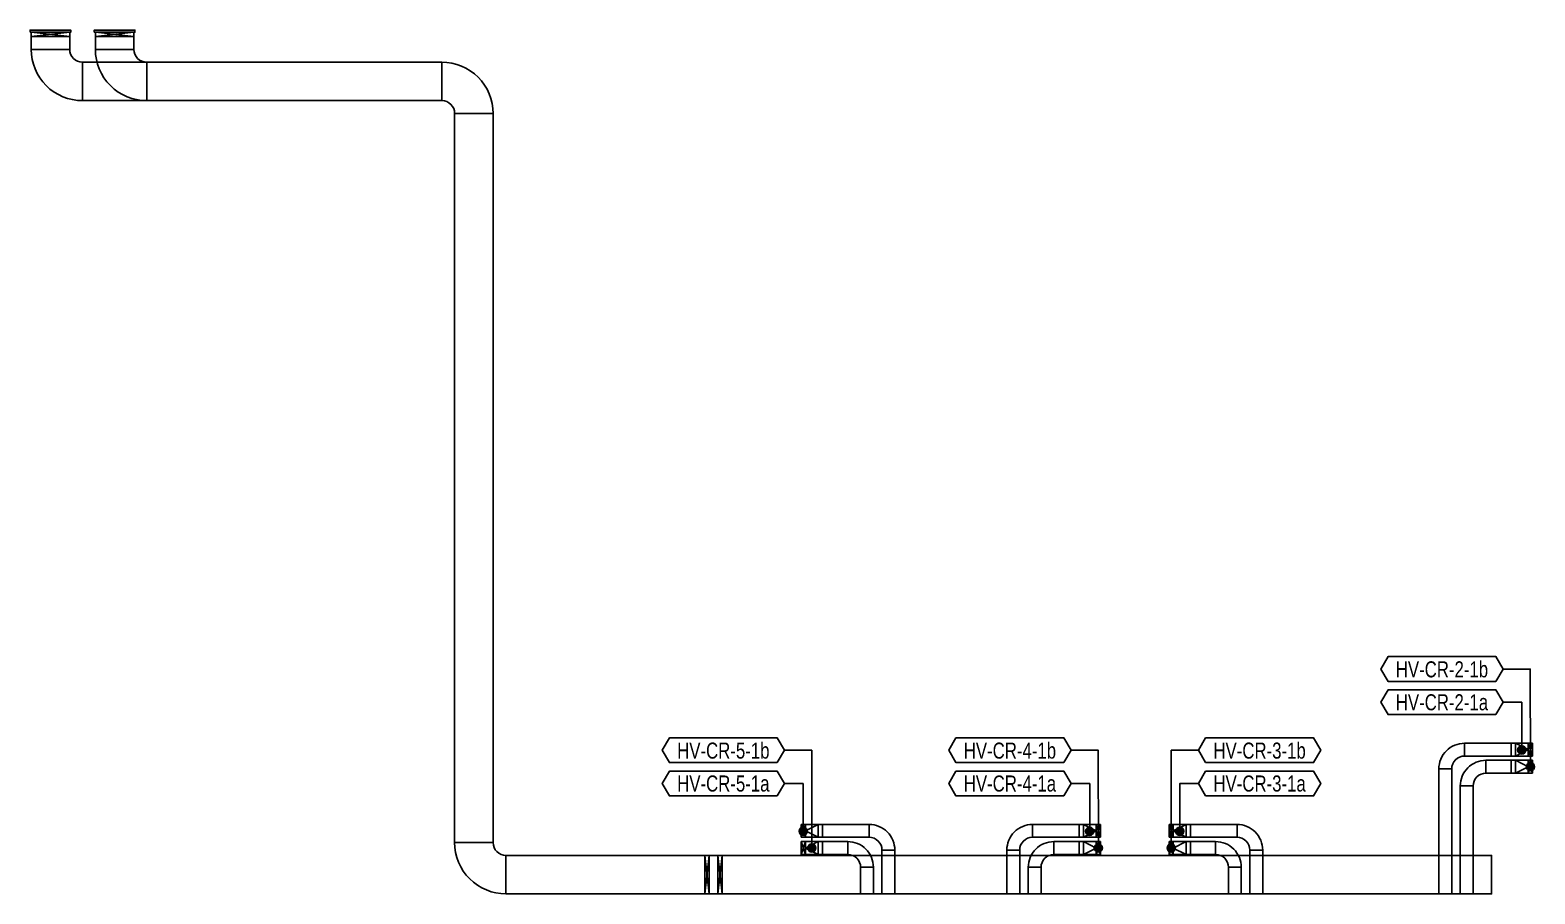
# Model space of a CAD drawing. Header units: millimetres. Extents: x 28900 to 374841, y -351975 to 849955.
# Drawn here: x 92829 to 128008, y 829757 to 849955 of the extents above; entities that cross this region are included whole.
import ezdxf
from ezdxf.enums import TextEntityAlignment as Align

# ---------------------------------------------------------------- set-up
doc = ezdxf.new("R2010")
doc.units = ezdxf.units.MM
doc.header["$LTSCALE"] = 150
for name, color, linetype in [('-----26 Electrical Cable Tray_HV_UT A', 1, 'Continuous'), ('-----26 Electrical Cable Tray_HV_UT B', 71, 'Continuous'), ('-----99 Cable Schedule', 2, 'Continuous')]:
    doc.layers.add(name, color=color, linetype=linetype)
doc.styles.add('ELEC', font='Dotum.ttf')

# ---------------------------------------------------------------- blocks, each defined once
blk = doc.blocks.new('A$550585017316')
at = {"color": 0}
for p, q in [((400, 300), (0, 300)), ((0, 300), (0, 0)), ((0, 0), (400, 0)), ((500, 300), (400, 300)), ((400, 0), (500, 0)), ((500, 0), (500, 300))]:
    blk.add_line(p, q, dxfattribs=at)
at = {"color": 8}
for p, q in [((100, 0), (0, 300)), ((0, 0), (100, 300)), ((100, 150), (400, 300)), ((100, 300), (100, 0)), ((100, 150), (400, 0)), ((400, 0), (400, 300))]:
    blk.add_line(p, q, dxfattribs=at)
blk = doc.blocks.new('A$C9a0ab699')
h = blk.add_hatch(color=0)
edge = h.paths.add_edge_path()
edge.add_arc((64, 64), 64, 720, 1080, ccw=False)
at = {"color": 0}
blk.add_circle((64, 64), 64, dxfattribs=at)

msp = doc.modelspace()

# ---------------------------------------------------------------- linework, layer by layer
at = {"layer": '-----26 Electrical Cable Tray_HV_UT A', "elevation": 0}
for points in [[(92854, 849905), (92854, 849805), (93754, 849805), (93754, 849905)], [(93754, 849505), (93754, 849905), (92854, 849905), (92854, 849505)], [(94054, 848305), (102454, 848305), (102454, 849205), (94054, 849205)], [(103654, 830957), (103654, 848005), (102754, 848005), (102754, 830957)], [(127454, 833280), (126363, 833280), (126363, 832980), (127454, 832980)], [(126063, 829757), (126063, 832680), (125763, 832680), (125763, 829757)], [(117354, 831380), (116263, 831380), (116263, 831080), (117354, 831080)], [(103954, 829757), (126997, 829757), (126997, 830657), (103954, 830657)], [(109004, 829757), (109004, 830657), (108904, 830657), (108904, 829757)], [(115963, 829757), (115963, 830780), (115663, 830780), (115663, 829757)]]:
    msp.add_lwpolyline(points, close=True, dxfattribs=at)
for points in [[(93754, 849905), (92854, 849805)], [(92854, 849905), (93754, 849805)], [(108904, 830657), (109004, 829757)], [(109004, 830657), (108904, 829757)]]:
    msp.add_lwpolyline(points, dxfattribs=at)
for points in [[(94054, 849205), (94054, 849205, -0.414214), (93754, 849505), (93754, 849505), (92854, 849505, 0.414214), (94054, 848305)], [(102454, 848305), (102454, 848305, -0.414214), (102754, 848005), (102754, 848005), (103654, 848005, 0.414214), (102454, 849205)], [(126063, 832680), (126063, 832680, -0.414214), (126363, 832980), (126363, 832980), (126363, 833280, 0.414214), (125763, 832680)], [(115963, 830780), (115963, 830780, -0.414214), (116263, 831080), (116263, 831080), (116263, 831380, 0.414214), (115663, 830780)], [(103954, 830657), (103954, 830657, -0.414214), (103654, 830957), (103654, 830957), (102754, 830957, 0.414214), (103954, 829757)]]:
    msp.add_lwpolyline(points, format="xyb", close=True, dxfattribs=at)
at = {"layer": '-----26 Electrical Cable Tray_HV_UT A'}
for points in [[(111354, 831380), (112444, 831380), (112444, 831080), (111354, 831080)], [(119954, 831380), (121044, 831380), (121044, 831080), (119954, 831080)], [(112744, 829757), (112744, 830780), (113044, 830780), (113044, 829757)], [(121344, 829757), (121344, 830780), (121644, 830780), (121644, 829757)]]:
    msp.add_lwpolyline(points, close=True, dxfattribs=at)
for points in [[(112744, 830780), (112744, 830780, 0.414214), (112444, 831080), (112444, 831080), (112444, 831380, -0.414214), (113044, 830780)], [(121344, 830780), (121344, 830780, 0.414214), (121044, 831080), (121044, 831080), (121044, 831380, -0.414214), (121644, 830780)]]:
    msp.add_lwpolyline(points, format="xyb", close=True, dxfattribs=at)
at = {"layer": '-----26 Electrical Cable Tray_HV_UT B', "elevation": 0}
for points in [[(94354, 849905), (94354, 849805), (95254, 849805), (95254, 849905)], [(95254, 849505), (95254, 849905), (94354, 849905), (94354, 849505)], [(95554, 848305), (102454, 848305), (102454, 849205), (95554, 849205)], [(103654, 830957), (103654, 848005), (102754, 848005), (102754, 830957)], [(127454, 832880), (126863, 832880), (126863, 832580), (127454, 832580)], [(126563, 829757), (126563, 832280), (126263, 832280), (126263, 829757)], [(117354, 830980), (116763, 830980), (116763, 830680), (117354, 830680)], [(103954, 829757), (126997, 829757), (126997, 830657), (103954, 830657)], [(108704, 829757), (108704, 830657), (108604, 830657), (108604, 829757)], [(116463, 829757), (116463, 830380), (116163, 830380), (116163, 829757)]]:
    msp.add_lwpolyline(points, close=True, dxfattribs=at)
for points in [[(95254, 849905), (94354, 849805)], [(94354, 849905), (95254, 849805)], [(108604, 830657), (108704, 829757)], [(108704, 830657), (108604, 829757)]]:
    msp.add_lwpolyline(points, dxfattribs=at)
for points in [[(95554, 849205), (95554, 849205, -0.414214), (95254, 849505), (95254, 849505), (94354, 849505, 0.414214), (95554, 848305)], [(102454, 848305), (102454, 848305, -0.414214), (102754, 848005), (102754, 848005), (103654, 848005, 0.414214), (102454, 849205)], [(126563, 832280), (126563, 832280, -0.414214), (126863, 832580), (126863, 832580), (126863, 832880, 0.414214), (126263, 832280)], [(103954, 830657), (103954, 830657, -0.414214), (103654, 830957), (103654, 830957), (102754, 830957, 0.414214), (103954, 829757)], [(116463, 830380), (116463, 830380, -0.414214), (116763, 830680), (116763, 830680), (116763, 830980, 0.414214), (116163, 830380)]]:
    msp.add_lwpolyline(points, format="xyb", close=True, dxfattribs=at)
at = {"layer": '-----26 Electrical Cable Tray_HV_UT B'}
for points in [[(111354, 830980), (111944, 830980), (111944, 830680), (111354, 830680)], [(119954, 830980), (120544, 830980), (120544, 830680), (119954, 830680)], [(112244, 829757), (112244, 830380), (112544, 830380), (112544, 829757)], [(120844, 829757), (120844, 830380), (121144, 830380), (121144, 829757)]]:
    msp.add_lwpolyline(points, close=True, dxfattribs=at)
for points in [[(112244, 830380), (112244, 830380, 0.414214), (111944, 830680), (111944, 830680), (111944, 830980, -0.414214), (112544, 830380)], [(120844, 830380), (120844, 830380, 0.414214), (120544, 830680), (120544, 830680), (120544, 830980, -0.414214), (121144, 830380)]]:
    msp.add_lwpolyline(points, format="xyb", close=True, dxfattribs=at)
at = {"layer": '-----99 Cable Schedule', "color": 1, "elevation": 0}
for points in [[(127097, 834726), (127263, 835015), (127097, 835304), (124574, 835304), (124407, 835015), (124574, 834726)], [(127097, 833949), (127263, 834238), (127097, 834526), (124574, 834526), (124407, 834238), (124574, 833949)], [(116996, 832826), (117163, 833115), (116996, 833404), (114474, 833404), (114307, 833115), (114474, 832826)], [(116996, 832049), (117163, 832338), (116996, 832626), (114474, 832626), (114307, 832338), (114474, 832049)]]:
    msp.add_lwpolyline(points, close=True, dxfattribs=at)
for points in [[(127263, 835015), (127901, 835015), (127904, 832730)], [(127263, 834238), (127701, 834238), (127701, 833122)], [(117163, 833115), (117801, 833115), (117804, 830830)], [(117163, 832338), (117601, 832338), (117601, 831222)]]:
    msp.add_lwpolyline(points, dxfattribs=at)
at = {"layer": '-----99 Cable Schedule', "color": 1}
for points in [[(110296, 832826), (110463, 833115), (110296, 833404), (107774, 833404), (107607, 833115), (107774, 832826)], [(120311, 832826), (120144, 833115), (120311, 833404), (122833, 833404), (123000, 833115), (122833, 832826)], [(110296, 832049), (110463, 832338), (110296, 832626), (107774, 832626), (107607, 832338), (107774, 832049)], [(120311, 832049), (120144, 832338), (120311, 832626), (122833, 832626), (123000, 832338), (122833, 832049)]]:
    msp.add_lwpolyline(points, close=True, dxfattribs=at)
for points in [[(110463, 833115), (111101, 833115), (111104, 830830)], [(120144, 833115), (119506, 833115), (119504, 830830)], [(110463, 832338), (110901, 832338), (110901, 831222)], [(120144, 832338), (119706, 832338), (119706, 831222)]]:
    msp.add_lwpolyline(points, dxfattribs=at)
at = {"color": 0, "elevation": 0}
for points in [[(92829, 849905), (92829, 849955), (93779, 849955), (93779, 849905), (92829, 849905)], [(94329, 849905), (94329, 849955), (95279, 849955), (95279, 849905), (94329, 849905)], [(92879, 849805), (92854, 849805), (92854, 849905), (93754, 849905), (93754, 849805), (93729, 849805)], [(94379, 849805), (94354, 849805), (94354, 849905), (95254, 849905), (95254, 849805), (95229, 849805)]]:
    msp.add_lwpolyline(points, dxfattribs=at)

# ---------------------------------------------------------------- block references
at = {"layer": '-----26 Electrical Cable Tray_HV_UT A', "xscale": -1}
for p in [(127954, 832980), (117854, 831080)]:
    msp.add_blockref('A$550585017316', p, dxfattribs=at)
at = {"layer": '-----26 Electrical Cable Tray_HV_UT A'}
for p in [(110854, 831080), (119454, 831080)]:
    msp.add_blockref('A$550585017316', p, dxfattribs=at)
at = {"layer": '-----26 Electrical Cable Tray_HV_UT B', "xscale": -1}
for p in [(127954, 832580), (117854, 830680)]:
    msp.add_blockref('A$550585017316', p, dxfattribs=at)
at = {"layer": '-----26 Electrical Cable Tray_HV_UT B'}
for p in [(110854, 830680), (119454, 830680)]:
    msp.add_blockref('A$550585017316', p, dxfattribs=at)
at = {"layer": '-----99 Cable Schedule', "color": 1, "yscale": 1.5, "zscale": 1.5}
for p, xscale, rotation in [((127797, 833218), -1.5, 90), ((128000, 832826), -1.5, 90), ((110805, 831318), 1.5, 270), ((117697, 831318), -1.5, 90), ((119610, 831318), 1.5, 270), ((111008, 830926), 1.5, 270), ((117900, 830926), -1.5, 90), ((119408, 830926), 1.5, 270)]:
    msp.add_blockref('A$C9a0ab699', p, dxfattribs=dict(at, xscale=xscale, rotation=rotation))

# ---------------------------------------------------------------- texts
at = {"layer": '-----99 Cable Schedule', "style": 'ELEC', "width": 0.8}
for s, p in [('HV-CR-2-1b', (125835, 835015)), ('HV-CR-2-1a', (125835, 834238)), ('HV-CR-5-1b', (109035, 833115)), ('HV-CR-4-1b', (115735, 833115)), ('HV-CR-3-1b', (121572, 833115)), ('HV-CR-5-1a', (109035, 832338)), ('HV-CR-4-1a', (115735, 832338)), ('HV-CR-3-1a', (121572, 832338))]:
    msp.add_text(s, height=375, dxfattribs=at).set_placement(p, align=Align.MIDDLE)
at = {"color": 0, "style": 'ELEC', "width": 0.7}
for p in [(93327, 849851), (94827, 849851)]:
    msp.add_text('HV 트레이-UT', height=50, dxfattribs=at).set_placement(p, align=Align.MIDDLE_CENTER)

doc.saveas('drawing.dxf')
